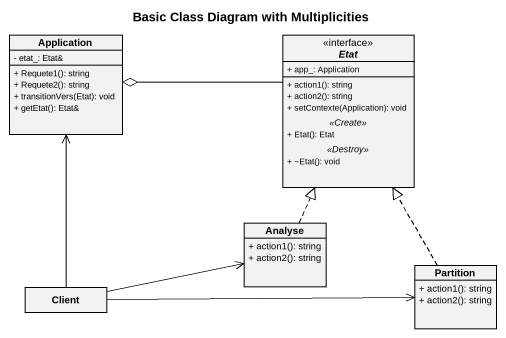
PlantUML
@startuml
title Basic Class Diagram with Multiplicities
hide circle
hide empty members
skinparam classAttributeIconSize 0
class Application {
  - etat_: Etat&
  + Requete1(): string
  + Requete2(): string
  + transitionVers(Etat): void
  + getEtat(): Etat&
}
interface Etat {
  + app_: Application
  --
  + action1(): string
  + action2(): string
  + setContexte(Application): void
  .. <<Create>> ..
  + Etat(): Etat
  .. <<Destroy>> ..
  + ~Etat(): void
}
class Analyse {
  + action1(): string
  + action2(): string
}
class "Partition" as Partition_ {
  + action1(): string
  + action2(): string
}
class Client
Etat -left-o Application
Analyse .up.|> Etat
Partition_ .up.|> Etat
Client -up-> Application
Client -right-> Analyse
Client -right-> Partition_
@enduml
